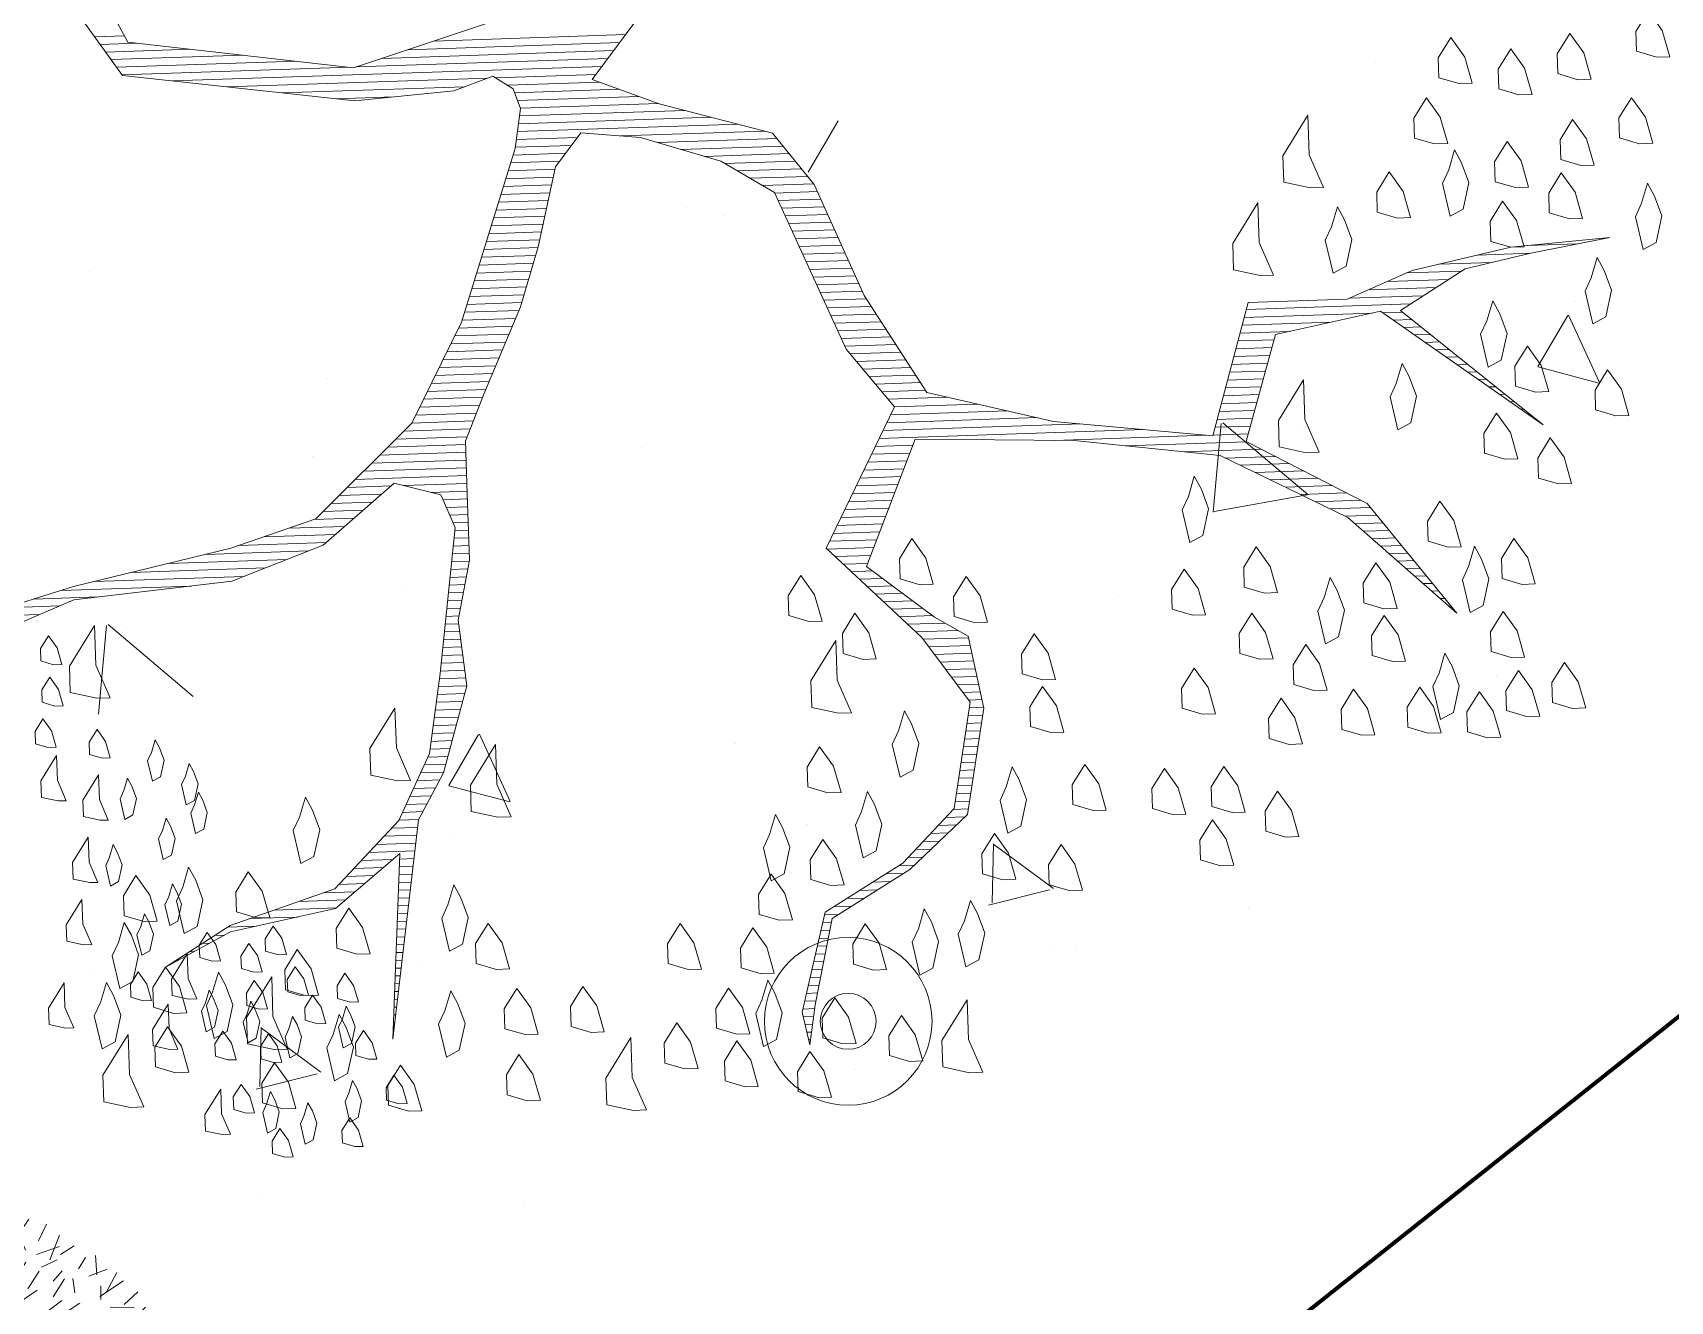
# Model space of a CAD drawing. Header units: millimetres. Extents: x 111 to 1506, y 14 to 566.
# Drawn here: x 222.695 to 224.161, y 182.878 to 184.013 of the extents above; entities that cross this region are included whole.
import ezdxf

# ---------------------------------------------------------------- set-up
doc = ezdxf.new("R2010")
doc.units = ezdxf.units.MM
for name, color, linetype, lineweight in [('ARB-CERCO', 97, 'Continuous', 5), ('ARBOLES', 78, 'Continuous', 5), ('Car', 222, 'Continuous', 13), ('G', 254, 'Continuous', 5)]:
    doc.layers.add(name, color=color, linetype=linetype, lineweight=lineweight)

# ---------------------------------------------------------------- blocks, each defined once
blk = doc.blocks.new('*X16')
at = {"color": 0}
for p, q in [((17.1431, 16.57), (17.1813, 16.57)), ((17.1497, 16.56), (17.1971, 16.56)), ((17.1564, 16.55), (17.2651, 16.55)), ((17.163, 16.54), (17.3331, 16.54)), ((17.5448, 16.54), (17.8178, 16.54)), ((17.5785, 16.55), (17.8258, 16.55)), ((17.1697, 16.53), (17.401, 16.53)), ((17.1764, 16.52), (17.469, 16.52)), ((17.4773, 16.52), (17.8018, 16.52)), ((17.511, 16.53), (17.8098, 16.53)), ((17.2412, 16.51), (17.7938, 16.51)), ((17.3112, 16.5), (17.6466, 16.5)), ((17.6564, 16.5), (17.7858, 16.5)), ((17.3812, 16.49), (17.6166, 16.49)), ((17.4512, 16.48), (17.5245, 16.48)), ((17.6714, 16.49), (17.7899, 16.49)), ((17.6804, 16.48), (17.8149, 16.48)), ((17.6837, 16.47), (17.8399, 16.47)), ((17.6855, 16.45), (17.8986, 16.45)), ((17.687, 16.46), (17.8649, 16.46)), ((17.6822, 16.43), (17.9666, 16.43)), ((17.6839, 16.44), (17.9326, 16.44)), ((17.6789, 16.41), (17.7512, 16.41)), ((17.6805, 16.42), (17.7592, 16.42)), ((17.8145, 16.42), (18.0006, 16.42)), ((17.8617, 16.41), (18.0157, 16.41)), ((17.6722, 16.39), (17.7352, 16.39)), ((17.6757, 16.4), (17.7432, 16.4)), ((17.8916, 16.4), (18.0232, 16.4)), ((17.9216, 16.39), (18.0307, 16.39)), ((17.6653, 16.37), (17.7264, 16.37)), ((17.6687, 16.38), (17.7289, 16.38)), ((17.9473, 16.38), (18.0382, 16.38)), ((17.9633, 16.37), (18.0457, 16.37)), ((17.6584, 16.35), (17.7214, 16.35)), ((17.6618, 16.36), (17.7239, 16.36)), ((17.9793, 16.36), (18.0532, 16.36)), ((17.9953, 16.35), (18.0607, 16.35)), ((17.6514, 16.33), (17.7164, 16.33)), ((17.6549, 16.34), (17.7189, 16.34)), ((18.0106, 16.34), (18.0651, 16.34)), ((18.0147, 16.33), (18.0692, 16.33)), ((17.6445, 16.31), (17.7114, 16.31)), ((17.648, 16.32), (17.7139, 16.32)), ((18.0189, 16.32), (18.0733, 16.32)), ((18.0231, 16.31), (18.0774, 16.31)), ((17.6376, 16.29), (17.7064, 16.29)), ((17.6411, 16.3), (17.7089, 16.3)), ((18.0272, 16.3), (18.0816, 16.3)), ((18.0314, 16.29), (18.0857, 16.29)), ((17.6272, 16.26), (17.6971, 16.26)), ((17.6307, 16.27), (17.7005, 16.27)), ((17.6341, 16.28), (17.7038, 16.28)), ((18.0356, 16.28), (18.0898, 16.28)), ((18.0397, 16.27), (18.0939, 16.27)), ((18.0439, 16.26), (18.098, 16.26)), ((17.6203, 16.24), (17.6905, 16.24)), ((17.6237, 16.25), (17.6938, 16.25)), ((18.0481, 16.25), (18.1021, 16.25)), ((18.0522, 16.24), (18.1063, 16.24)), ((18.9759, 16.24), (19.0395, 16.24)), ((17.6134, 16.22), (17.6838, 16.22)), ((17.6168, 16.23), (17.6871, 16.23)), ((18.0564, 16.23), (18.1104, 16.23)), ((18.0606, 16.22), (18.1145, 16.22)), ((18.8615, 16.22), (18.9295, 16.22)), ((18.9115, 16.23), (18.9795, 16.23)), ((17.6064, 16.2), (17.6766, 16.2)), ((17.6099, 16.21), (17.6805, 16.21)), ((18.0647, 16.21), (18.1186, 16.21)), ((18.0689, 16.2), (18.1236, 16.2)), ((18.7941, 16.2), (18.873, 16.2)), ((18.8191, 16.21), (18.8896, 16.21)), ((17.5981, 16.18), (17.6673, 16.18)), ((17.603, 16.19), (17.6719, 16.19)), ((18.0731, 16.19), (18.1296, 16.19)), ((18.0772, 16.18), (18.1356, 16.18)), ((18.7441, 16.18), (18.8396, 16.18)), ((18.7691, 16.19), (18.8563, 16.19)), ((17.5874, 16.16), (17.6581, 16.16)), ((17.5928, 16.17), (17.6627, 16.17)), ((18.0814, 16.17), (18.1416, 16.17)), ((18.0856, 16.16), (18.1476, 16.16)), ((18.6084, 16.16), (18.7734, 16.16)), ((18.6114, 16.17), (18.823, 16.17)), ((18.7869, 16.16), (18.812, 16.16)), ((17.5768, 16.14), (17.6489, 16.14)), ((17.5821, 16.15), (17.6535, 16.15)), ((18.0897, 16.15), (18.1536, 16.15)), ((18.0939, 16.14), (18.1596, 16.14)), ((18.6024, 16.14), (18.6667, 16.14)), ((18.6054, 16.15), (18.7201, 16.15)), ((18.8002, 16.15), (18.8237, 16.15)), ((18.8135, 16.14), (18.8354, 16.14)), ((17.5661, 16.12), (17.6396, 16.12)), ((17.5714, 16.13), (17.6443, 16.13)), ((18.1004, 16.13), (18.1656, 16.13)), ((18.1082, 16.12), (18.1716, 16.12)), ((18.5964, 16.12), (18.6429, 16.12)), ((18.5994, 16.13), (18.6461, 16.13)), ((18.8269, 16.13), (18.847, 16.13)), ((18.8402, 16.12), (18.8587, 16.12)), ((17.5554, 16.1), (17.6304, 16.1)), ((17.5608, 16.11), (17.635, 16.11)), ((18.116, 16.11), (18.1776, 16.11)), ((18.1237, 16.1), (18.1836, 16.1)), ((18.5904, 16.1), (18.6367, 16.1)), ((18.5934, 16.11), (18.6398, 16.11)), ((18.8535, 16.11), (18.8704, 16.11)), ((18.8669, 16.1), (18.882, 16.1)), ((17.5394, 16.07), (17.6174, 16.07)), ((17.5448, 16.08), (17.6216, 16.08)), ((17.5501, 16.09), (17.6259, 16.09)), ((18.1315, 16.09), (18.1896, 16.09)), ((18.1393, 16.08), (18.1956, 16.08)), ((18.1471, 16.07), (18.2239, 16.07)), ((18.5814, 16.07), (18.6273, 16.07)), ((18.5844, 16.08), (18.6304, 16.08)), ((18.5874, 16.09), (18.6336, 16.09)), ((18.8802, 16.09), (18.8937, 16.09)), ((18.8935, 16.08), (18.9054, 16.08)), ((18.9069, 16.07), (18.917, 16.07)), ((17.5234, 16.05), (17.6088, 16.05)), ((17.5341, 16.06), (17.6131, 16.06)), ((18.1497, 16.05), (18.2999, 16.05)), ((18.1549, 16.06), (18.2619, 16.06)), ((18.5754, 16.05), (18.6211, 16.05)), ((18.5784, 16.06), (18.6242, 16.06)), ((18.9202, 16.06), (18.9287, 16.06)), ((18.9335, 16.05), (18.9404, 16.05)), ((17.502, 16.03), (17.6021, 16.03)), ((17.5127, 16.04), (17.6045, 16.04)), ((18.1392, 16.03), (18.3946, 16.03)), ((18.1444, 16.04), (18.3379, 16.04)), ((18.5694, 16.03), (18.6148, 16.03)), ((18.5724, 16.04), (18.6179, 16.04)), ((18.9469, 16.04), (18.952, 16.04)), ((18.9602, 16.03), (18.9637, 16.03)), ((17.4806, 16.01), (17.6021, 16.01)), ((17.4913, 16.02), (17.6021, 16.02)), ((18.1287, 16.01), (18.1773, 16.01)), ((18.1339, 16.02), (18.4746, 16.02)), ((18.3591, 16.01), (18.5546, 16.01)), ((18.5634, 16.01), (18.6086, 16.01)), ((18.5664, 16.02), (18.6117, 16.02)), ((18.9735, 16.02), (18.9754, 16.02)), ((18.9869, 16.01), (18.987, 16.01)), ((17.4591, 15.99), (17.6021, 15.99)), ((17.4698, 16), (17.6021, 16)), ((18.1182, 15.99), (18.1688, 15.99)), ((18.1235, 16), (18.173, 16)), ((18.4501, 16), (18.6064, 16)), ((18.5234, 15.99), (18.6244, 15.99)), ((17.4377, 15.97), (17.4922, 15.97)), ((17.4484, 15.98), (17.5044, 15.98)), ((17.5206, 15.98), (17.6021, 15.98)), ((17.5556, 15.97), (17.6021, 15.97)), ((18.1077, 15.97), (18.1604, 15.97)), ((18.113, 15.98), (18.1646, 15.98)), ((18.5781, 15.98), (18.6424, 15.98)), ((18.5971, 15.97), (18.6604, 15.97)), ((17.4163, 15.95), (17.4677, 15.95)), ((17.427, 15.96), (17.4799, 15.96)), ((17.5707, 15.96), (17.6021, 15.96)), ((17.5747, 15.95), (17.6021, 15.95)), ((18.0973, 15.95), (18.152, 15.95)), ((18.1025, 15.96), (18.1562, 15.96)), ((18.6161, 15.96), (18.6784, 15.96)), ((18.6351, 15.95), (18.6964, 15.95)), ((17.3711, 15.93), (17.4433, 15.93)), ((17.4036, 15.94), (17.4555, 15.94)), ((17.5787, 15.94), (17.6021, 15.94)), ((17.5827, 15.93), (17.6021, 15.93)), ((18.0868, 15.93), (18.1436, 15.93)), ((18.092, 15.94), (18.1478, 15.94)), ((18.6541, 15.94), (18.7144, 15.94)), ((18.6731, 15.93), (18.7324, 15.93)), ((17.3061, 15.91), (17.4188, 15.91)), ((17.3386, 15.92), (17.431, 15.92)), ((17.5832, 15.91), (17.6021, 15.91)), ((17.5846, 15.92), (17.6021, 15.92)), ((18.0763, 15.91), (18.1351, 15.91)), ((18.0816, 15.92), (18.1394, 15.92)), ((18.6921, 15.92), (18.7504, 15.92)), ((18.7111, 15.91), (18.7628, 15.91)), ((17.2149, 15.89), (17.3677, 15.89)), ((17.2629, 15.9), (17.3957, 15.9)), ((17.5805, 15.89), (17.6021, 15.89)), ((17.5819, 15.9), (17.6021, 15.9)), ((18.0658, 15.89), (18.1267, 15.89)), ((18.0711, 15.9), (18.1309, 15.9)), ((18.7301, 15.9), (18.7704, 15.9)), ((18.7421, 15.89), (18.7781, 15.89)), ((17.0761, 15.86), (17.2435, 15.86)), ((17.1189, 15.87), (17.3117, 15.87)), ((17.1669, 15.88), (17.3397, 15.88)), ((17.5764, 15.86), (17.5974, 15.86)), ((17.5778, 15.87), (17.5996, 15.87)), ((17.5791, 15.88), (17.6018, 15.88)), ((18.0627, 15.88), (18.1225, 15.88)), ((18.0727, 15.87), (18.1183, 15.87)), ((18.0827, 15.86), (18.1141, 15.86)), ((18.7528, 15.88), (18.7857, 15.88)), ((18.7634, 15.87), (18.7934, 15.87)), ((18.7741, 15.86), (18.801, 15.86)), ((17.0041, 15.84), (17.0729, 15.84)), ((17.0401, 15.85), (17.1235, 15.85)), ((17.5737, 15.84), (17.5929, 15.84)), ((17.575, 15.85), (17.5951, 15.85)), ((18.0927, 15.85), (18.1197, 15.85)), ((18.1027, 15.84), (18.1322, 15.84)), ((18.7848, 15.85), (18.8087, 15.85)), ((18.7954, 15.84), (18.8163, 15.84)), ((16.9681, 15.83), (17.0472, 15.83)), ((17.5709, 15.82), (17.5885, 15.82)), ((17.5723, 15.83), (17.5907, 15.83)), ((18.1127, 15.83), (18.1447, 15.83)), ((18.1227, 15.82), (18.1572, 15.82)), ((18.8061, 15.83), (18.824, 15.83)), ((18.8168, 15.82), (18.8316, 15.82)), ((17.5682, 15.8), (17.5856, 15.8)), ((17.5696, 15.81), (17.5863, 15.81)), ((18.1327, 15.81), (18.1697, 15.81)), ((18.1427, 15.8), (18.1822, 15.8)), ((18.8274, 15.81), (18.8393, 15.81)), ((18.8381, 15.8), (18.8469, 15.8)), ((17.5655, 15.78), (17.5876, 15.78)), ((17.5669, 15.79), (17.5866, 15.79)), ((18.1527, 15.79), (18.1947, 15.79)), ((18.1627, 15.78), (18.2105, 15.78)), ((18.8488, 15.79), (18.8545, 15.79)), ((18.8594, 15.78), (18.8622, 15.78)), ((17.5628, 15.76), (17.5896, 15.76)), ((17.5641, 15.77), (17.5886, 15.77)), ((18.1727, 15.77), (18.2271, 15.77)), ((18.182, 15.76), (18.2403, 15.76)), ((17.56, 15.74), (17.5916, 15.74)), ((17.5614, 15.75), (17.5906, 15.75)), ((18.189, 15.75), (18.2422, 15.75)), ((18.196, 15.74), (18.244, 15.74)), ((17.5568, 15.72), (17.5936, 15.72)), ((17.5585, 15.73), (17.5926, 15.73)), ((18.203, 15.73), (18.2458, 15.73)), ((18.21, 15.72), (18.2476, 15.72)), ((17.5535, 15.7), (17.5875, 15.7)), ((17.5551, 15.71), (17.5906, 15.71)), ((18.217, 15.71), (18.2494, 15.71)), ((18.224, 15.7), (18.2512, 15.7)), ((17.5485, 15.67), (17.5783, 15.67)), ((17.5501, 15.68), (17.5814, 15.68)), ((17.5518, 15.69), (17.5844, 15.69)), ((18.231, 15.69), (18.2531, 15.69)), ((18.238, 15.68), (18.2549, 15.68)), ((18.2385, 15.67), (18.2567, 15.67)), ((17.5451, 15.65), (17.5721, 15.65)), ((17.5468, 15.66), (17.5752, 15.66)), ((18.2348, 15.65), (18.2534, 15.65)), ((18.2367, 15.66), (18.2553, 15.66)), ((17.5402, 15.63), (17.566, 15.63)), ((17.5435, 15.64), (17.5691, 15.64)), ((18.231, 15.63), (18.2497, 15.63)), ((18.2329, 15.64), (18.2515, 15.64)), ((17.5302, 15.61), (17.5598, 15.61)), ((17.5352, 15.62), (17.5629, 15.62)), ((18.2273, 15.61), (18.2459, 15.61)), ((18.2292, 15.62), (18.2478, 15.62)), ((17.5202, 15.59), (17.5486, 15.59)), ((17.5252, 15.6), (17.5543, 15.6)), ((18.2235, 15.59), (18.2422, 15.59)), ((18.2254, 15.6), (18.244, 15.6)), ((17.5102, 15.57), (17.5372, 15.57)), ((17.5152, 15.58), (17.5429, 15.58)), ((18.2198, 15.57), (18.2384, 15.57)), ((18.2217, 15.58), (18.2403, 15.58)), ((17.5002, 15.55), (17.5257, 15.55)), ((17.5052, 15.56), (17.5315, 15.56)), ((18.216, 15.55), (18.2347, 15.55)), ((18.2179, 15.56), (18.2365, 15.56)), ((17.4803, 15.53), (17.5226, 15.53)), ((17.4903, 15.54), (17.5241, 15.54)), ((18.2032, 15.53), (18.2284, 15.53)), ((18.2132, 15.54), (18.2328, 15.54)), ((17.4603, 15.51), (17.5196, 15.51)), ((17.4703, 15.52), (17.5211, 15.52)), ((18.1832, 15.51), (18.2059, 15.51)), ((18.1932, 15.52), (18.2171, 15.52)), ((17.4303, 15.48), (17.4661, 15.48)), ((17.4403, 15.49), (17.4786, 15.49)), ((17.4503, 15.5), (17.4911, 15.5)), ((17.4981, 15.48), (17.515, 15.48)), ((17.4988, 15.49), (17.5165, 15.49)), ((17.4996, 15.5), (17.5181, 15.5)), ((18.1532, 15.48), (18.1721, 15.48)), ((18.1632, 15.49), (18.1834, 15.49)), ((18.1732, 15.5), (18.1946, 15.5)), ((17.4, 15.46), (17.4411, 15.46)), ((17.4203, 15.47), (17.4536, 15.47)), ((17.4967, 15.46), (17.512, 15.46)), ((17.4974, 15.47), (17.5135, 15.47)), ((18.1238, 15.46), (18.1468, 15.46)), ((18.1409, 15.47), (18.1609, 15.47)), ((17.336, 15.44), (17.4161, 15.44)), ((17.368, 15.45), (17.4286, 15.45)), ((17.4953, 15.44), (17.509, 15.44)), ((17.496, 15.45), (17.5105, 15.45)), ((18.0895, 15.44), (18.1126, 15.44)), ((18.1066, 15.45), (18.1297, 15.45)), ((17.2754, 15.42), (17.3128, 15.42)), ((17.304, 15.43), (17.3661, 15.43)), ((17.4938, 15.42), (17.5059, 15.42)), ((17.4946, 15.43), (17.5074, 15.43)), ((18.0552, 15.42), (18.0783, 15.42)), ((18.0723, 15.43), (18.0954, 15.43)), ((17.242, 15.4), (17.2517, 15.4)), ((17.2587, 15.41), (17.2717, 15.41)), ((17.4924, 15.4), (17.5029, 15.4)), ((17.4931, 15.41), (17.5044, 15.41)), ((18.0407, 15.4), (18.0516, 15.4)), ((18.0433, 15.41), (18.0611, 15.41)), ((17.2087, 15.38), (17.2117, 15.38)), ((17.2254, 15.39), (17.2317, 15.39)), ((17.491, 15.38), (17.4999, 15.38)), ((17.4917, 15.39), (17.5014, 15.39)), ((18.0353, 15.38), (18.047, 15.38)), ((18.038, 15.39), (18.0493, 15.39)), ((17.4896, 15.36), (17.4968, 15.36)), ((17.4903, 15.37), (17.4984, 15.37)), ((18.03, 15.36), (18.0424, 15.36)), ((18.0327, 15.37), (18.0447, 15.37)), ((17.4881, 15.34), (17.4938, 15.34)), ((17.4888, 15.35), (17.4953, 15.35)), ((18.0247, 15.34), (18.0378, 15.34)), ((18.0273, 15.35), (18.0401, 15.35)), ((17.4867, 15.32), (17.4908, 15.32)), ((17.4874, 15.33), (17.4923, 15.33)), ((18.0193, 15.32), (18.0332, 15.32)), ((18.022, 15.33), (18.0355, 15.33)), ((17.4853, 15.3), (17.4877, 15.3)), ((17.486, 15.31), (17.4893, 15.31)), ((18.014, 15.3), (18.0286, 15.3)), ((18.0167, 15.31), (18.0309, 15.31)), ((17.4831, 15.27), (17.4832, 15.27)), ((17.4838, 15.28), (17.4847, 15.28)), ((17.4846, 15.29), (17.4862, 15.29)), ((18.0113, 15.29), (18.0265, 15.29)), ((18.0115, 15.28), (18.0249, 15.28)), ((18.0135, 15.27), (18.0232, 15.27)), ((18.0155, 15.26), (18.0215, 15.26)), ((18.0175, 15.25), (18.0199, 15.25))]:
    blk.add_line(p, q, dxfattribs=at)
blk = doc.blocks.new('E1E')
at = {"layer": 'ARBOLES', "ltscale": 0.2}
for p, q in [((95.5359, 59.5519), (95.5359, 59.5519)), ((95.6009, 59.4784), (95.6009, 59.4784)), ((95.2708, 59.4541), (95.2708, 59.4541)), ((95.5845, 59.4467), (95.5298, 59.4067)), ((95.6045, 59.3832), (95.5819, 59.4428)), ((95.6038, 59.3838), (95.5266, 59.4035)), ((95.7975, 59.3971), (95.7975, 59.3971)), ((95.7699, 59.3841), (95.7699, 59.3841)), ((95.473, 59.2552), (95.473, 59.2552)), ((95.4361, 59.2211), (95.4361, 59.2211)), ((95.857, 59.2206), (95.857, 59.2206)), ((94.9941, 59.1844), (94.9941, 59.1844)), ((95.9214, 59.0448), (95.8936, 59.1364)), ((95.1485, 59.1133), (95.1485, 59.1133)), ((95.4933, 59.1143), (95.4933, 59.1143)), ((95.92, 59.0432), (95.8063, 59.0804)), ((95.5054, 59.0022), (95.4473, 59.0568)), ((95.5148, 59.066), (95.4476, 59.0575)), ((95.506, 59.0027), (95.5152, 59.0658)), ((95.9008, 59.0394), (95.9008, 59.0394)), ((95.9924, 59.0443), (95.9924, 59.0443)), ((94.8455, 58.9854), (94.8455, 58.9854)), ((94.8241, 58.9714), (94.8241, 58.9714)), ((94.928, 58.9668), (94.8733, 58.9268)), ((94.948, 58.9033), (94.9254, 58.9629)), ((95.1411, 58.9598), (95.1411, 58.9598)), ((95.8256, 58.9566), (95.8256, 58.9566)), ((94.9473, 58.9039), (94.8701, 58.9236)), ((95.2463, 58.9074), (95.2463, 58.9074)), ((95.6403, 58.8897), (95.6403, 58.8897)), ((94.6676, 58.8635), (94.6676, 58.8635)), ((95.7844, 58.7923), (95.7844, 58.7923)), ((95.801, 58.7086), (95.801, 58.7086)), ((96.0816, 58.6988), (96.0816, 58.6988)), ((95.4599, 58.6504), (95.4599, 58.6504)), ((94.9236, 58.6057), (94.9236, 58.6057)), ((94.5138, 58.5333), (94.5138, 58.5333)), ((95.1355, 58.5085), (95.1355, 58.5085)), ((94.8624, 58.4826), (94.7765, 58.4282)), ((94.8909, 58.3921), (94.8631, 58.4837)), ((95.2104, 58.4729), (95.2104, 58.4729)), ((94.6865, 58.4581), (94.6865, 58.4581)), ((95.013, 58.4632), (95.013, 58.4632)), ((96.0502, 58.4349), (96.0502, 58.4349)), ((94.8895, 58.3905), (94.7758, 58.4277)), ((95.4709, 58.3857), (95.4709, 58.3857)), ((95.5121, 58.3932), (95.5121, 58.3932)), ((94.811, 58.3666), (94.811, 58.3666)), ((94.8922, 58.3418), (94.8922, 58.3418)), ((95.3957, 58.2452), (95.4049, 58.3083)), ((94.4865, 58.2246), (94.4865, 58.2246)), ((94.5977, 58.207), (94.5304, 58.1986)), ((94.5888, 58.1437), (94.598, 58.2068)), ((94.5882, 58.1432), (94.5302, 58.1979)), ((94.7363, 58.1935), (94.7363, 58.1935)), ((94.5867, 58.1273), (94.5867, 58.1273)), ((94.8833, 57.9689), (94.8833, 57.9689))]:
    blk.add_line(p, q, dxfattribs=at)
for points in [[(95.7024, 59.5158), (95.7313, 59.5209), (95.7429, 59.4949), (95.7343, 59.4442), (95.7169, 59.4833), (95.6894, 59.51)], [(95.5281, 59.503), (95.5421, 59.5044), (95.5475, 59.4922), (95.5448, 59.4764), (95.5313, 59.485), (95.52, 59.4994)], [(95.5999, 59.5058), (95.618, 59.509), (95.6252, 59.4927), (95.6198, 59.4611), (95.609, 59.4855), (95.5918, 59.5022)], [(95.5259, 59.4533), (95.5263, 59.4633), (95.5132, 59.4818), (95.5069, 59.4741), (95.51, 59.456), (95.5195, 59.4456), (95.5272, 59.4393)], [(95.5679, 59.4574), (95.5683, 59.4674), (95.5552, 59.4859), (95.5489, 59.4782), (95.5521, 59.4601), (95.5615, 59.4497), (95.5692, 59.4434)], [(95.5846, 59.4746), (95.5986, 59.476), (95.604, 59.4638), (95.6013, 59.448), (95.5877, 59.4565), (95.5764, 59.471)], [(95.4626, 59.4641), (95.4766, 59.4655), (95.482, 59.4533), (95.4793, 59.4375), (95.4658, 59.4461), (95.4545, 59.4605)], [(95.5499, 59.4557), (95.5723, 59.4579), (95.581, 59.4384), (95.5767, 59.413), (95.555, 59.4268), (95.5369, 59.4499)], [(95.6714, 59.463), (95.6938, 59.4652), (95.7025, 59.4457), (95.6981, 59.4204), (95.6764, 59.4341), (95.6584, 59.4572)], [(95.7748, 59.4233), (95.7755, 59.4392), (95.7545, 59.4688), (95.7444, 59.4565), (95.7495, 59.4276), (95.7647, 59.411), (95.7769, 59.4009)], [(95.7992, 59.463), (95.8172, 59.4662), (95.8245, 59.4499), (95.8191, 59.4183), (95.8082, 59.4427), (95.791, 59.4594)], [(95.4902, 59.4131), (95.4906, 59.423), (95.4775, 59.4416), (95.4712, 59.4339), (95.4744, 59.4158), (95.4839, 59.4054), (95.4916, 59.3991)], [(95.6867, 59.4421), (95.7048, 59.4453), (95.712, 59.4291), (95.7066, 59.3974), (95.6957, 59.4218), (95.6786, 59.4385)], [(95.6244, 59.429), (95.6384, 59.4304), (95.6438, 59.4182), (95.6411, 59.4024), (95.6275, 59.4109), (95.6162, 59.4254)], [(95.4235, 59.4072), (95.4459, 59.4093), (95.4545, 59.3898), (95.4502, 59.3645), (95.4285, 59.3782), (95.4104, 59.4014)], [(95.436, 59.4036), (95.45, 59.4049), (95.4554, 59.3927), (95.4527, 59.3769), (95.4392, 59.3855), (95.4279, 59.4)], [(95.5297, 59.361), (95.5305, 59.3769), (95.5095, 59.4065), (95.4994, 59.3942), (95.5044, 59.3653), (95.5196, 59.3487), (95.5319, 59.3386)], [(95.5825, 59.4), (95.6114, 59.4051), (95.623, 59.3791), (95.6143, 59.3285), (95.597, 59.3675), (95.5695, 59.3942)], [(95.5778, 59.4132), (95.5918, 59.4145), (95.5973, 59.4023), (95.5946, 59.3865), (95.581, 59.3951), (95.5697, 59.4095)], [(95.6671, 59.3676), (95.6678, 59.3835), (95.6468, 59.4131), (95.6367, 59.4008), (95.6418, 59.3719), (95.657, 59.3553), (95.6693, 59.3452)], [(95.67, 59.3811), (95.6705, 59.3911), (95.6574, 59.4096), (95.651, 59.4019), (95.6542, 59.3838), (95.6637, 59.3735), (95.6714, 59.3671)], [(95.6974, 59.4045), (95.7198, 59.4066), (95.7285, 59.3871), (95.7242, 59.3618), (95.7025, 59.3755), (95.6844, 59.3987)], [(95.7328, 59.4042), (95.7468, 59.4056), (95.7522, 59.3934), (95.7495, 59.3776), (95.736, 59.3862), (95.7247, 59.4006)], [(95.5761, 59.3734), (95.5765, 59.3833), (95.5634, 59.4019), (95.5571, 59.3942), (95.5602, 59.3761), (95.5697, 59.3657), (95.5774, 59.3594)], [(95.6239, 59.3752), (95.6244, 59.3852), (95.6113, 59.4037), (95.605, 59.396), (95.6081, 59.3779), (95.6176, 59.3676), (95.6253, 59.3612)], [(95.6881, 59.3843), (95.7062, 59.3875), (95.7134, 59.3712), (95.708, 59.3396), (95.6971, 59.364), (95.68, 59.3807)], [(95.7813, 59.3561), (95.782, 59.372), (95.761, 59.4016), (95.7509, 59.3893), (95.756, 59.3604), (95.7712, 59.3438), (95.7835, 59.3337)], [(95.4844, 59.3715), (95.4984, 59.3729), (95.5038, 59.3607), (95.5011, 59.3449), (95.4875, 59.3535), (95.4762, 59.3679)], [(95.5268, 59.3417), (95.5273, 59.3517), (95.5142, 59.3702), (95.5079, 59.3625), (95.511, 59.3444), (95.5205, 59.3341), (95.5282, 59.3277)], [(95.815, 59.3727), (95.8331, 59.3758), (95.8404, 59.3596), (95.835, 59.328), (95.8241, 59.3523), (95.8069, 59.369)], [(95.5494, 59.3567), (95.5634, 59.358), (95.5689, 59.3458), (95.5662, 59.33), (95.5526, 59.3386), (95.5413, 59.353)], [(95.6136, 59.3657), (95.6276, 59.3671), (95.633, 59.3549), (95.6303, 59.3391), (95.6167, 59.3477), (95.6054, 59.3621)], [(95.7654, 59.3311), (95.7658, 59.341), (95.7527, 59.3595), (95.7464, 59.3518), (95.7496, 59.3338), (95.7591, 59.3234), (95.7667, 59.3171)], [(95.3093, 59.3485), (95.3317, 59.3507), (95.3404, 59.3312), (95.3361, 59.3059), (95.3144, 59.3196), (95.2963, 59.3427)], [(95.4279, 59.2922), (95.4286, 59.3081), (95.4076, 59.3377), (95.3975, 59.3255), (95.4026, 59.2965), (95.4178, 59.2799), (95.4301, 59.2698)], [(95.5731, 59.3335), (95.5955, 59.3357), (95.6042, 59.3162), (95.5999, 59.2909), (95.5782, 59.3046), (95.5601, 59.3277)], [(95.5783, 59.3355), (95.5923, 59.3368), (95.5978, 59.3246), (95.5951, 59.3088), (95.5815, 59.3174), (95.5702, 59.3318)], [(95.68, 59.3369), (95.694, 59.3382), (95.6994, 59.3261), (95.6967, 59.3102), (95.6832, 59.3188), (95.6719, 59.3333)], [(95.1994, 59.3152), (95.2283, 59.3203), (95.2399, 59.2943), (95.2313, 59.2436), (95.2139, 59.2827), (95.1864, 59.3094)], [(95.5259, 59.3219), (95.54, 59.3232), (95.5454, 59.311), (95.5427, 59.2952), (95.5291, 59.3038), (95.5178, 59.3182)], [(95.6339, 59.331), (95.6479, 59.3323), (95.6534, 59.3201), (95.6507, 59.3043), (95.6371, 59.3129), (95.6258, 59.3274)], [(95.7394, 59.2751), (95.7402, 59.291), (95.7192, 59.3206), (95.7091, 59.3083), (95.7141, 59.2794), (95.7293, 59.2628), (95.7416, 59.2527)], [(95.7496, 59.2899), (95.75, 59.2999), (95.7369, 59.3184), (95.7306, 59.3107), (95.7338, 59.2926), (95.7433, 59.2823), (95.751, 59.2759)], [(95.764, 59.325), (95.7864, 59.3272), (95.7951, 59.3077), (95.7908, 59.2824), (95.7691, 59.2961), (95.751, 59.3192)], [(95.6168, 59.3039), (95.6308, 59.3052), (95.6362, 59.293), (95.6335, 59.2772), (95.6199, 59.2858), (95.6086, 59.3002)], [(95.8246, 59.2746), (95.825, 59.2846), (95.8119, 59.3031), (95.8056, 59.2954), (95.8088, 59.2773), (95.8183, 59.267), (95.826, 59.2606)], [(95.8341, 59.3081), (95.8521, 59.3112), (95.8594, 59.295), (95.854, 59.2634), (95.8431, 59.2878), (95.8259, 59.3045)], [(95.3382, 59.2835), (95.3606, 59.2857), (95.3693, 59.2662), (95.365, 59.2409), (95.3433, 59.2546), (95.3252, 59.2777)], [(95.5385, 59.2713), (95.5609, 59.2735), (95.5696, 59.254), (95.5653, 59.2287), (95.5436, 59.2424), (95.5255, 59.2655)], [(95.6534, 59.2758), (95.6758, 59.2779), (95.6845, 59.2584), (95.6802, 59.2331), (95.6585, 59.2468), (95.6404, 59.27)], [(95.0975, 59.2464), (95.1199, 59.2486), (95.1286, 59.2291), (95.1243, 59.2038), (95.1026, 59.2175), (95.0845, 59.2407)], [(95.1648, 59.253), (95.1872, 59.2552), (95.1959, 59.2357), (95.1915, 59.2104), (95.1698, 59.2241), (95.1518, 59.2472)], [(95.2732, 59.2545), (95.2956, 59.2567), (95.3043, 59.2372), (95.3, 59.2119), (95.2783, 59.2256), (95.2602, 59.2487)], [(95.7826, 59.2267), (95.7831, 59.2367), (95.77, 59.2552), (95.7636, 59.2475), (95.7668, 59.2294), (95.7763, 59.219), (95.784, 59.2127)], [(95.0202, 59.2276), (95.0426, 59.2298), (95.0513, 59.2103), (95.047, 59.185), (95.0253, 59.1987), (95.0072, 59.2218)], [(95.3932, 59.23), (95.4156, 59.2322), (95.4243, 59.2127), (95.42, 59.1874), (95.3983, 59.2011), (95.3802, 59.2242)], [(95.4677, 59.1853), (95.4684, 59.2012), (95.4474, 59.2308), (95.4373, 59.2185), (95.4424, 59.1896), (95.4576, 59.173), (95.4699, 59.1629)], [(95.8373, 59.2024), (95.8377, 59.2123), (95.8246, 59.2308), (95.8183, 59.2231), (95.8215, 59.2051), (95.831, 59.1947), (95.8387, 59.1884)], [(95.849, 59.2417), (95.8671, 59.2448), (95.8743, 59.2286), (95.8689, 59.197), (95.8581, 59.2213), (95.8409, 59.2381)], [(95.8987, 59.2394), (95.9168, 59.2426), (95.924, 59.2264), (95.9186, 59.1947), (95.9078, 59.2191), (95.8906, 59.2358)], [(95.761, 59.1879), (95.7614, 59.1978), (95.7483, 59.2163), (95.742, 59.2086), (95.7452, 59.1906), (95.7546, 59.1802), (95.7623, 59.1738)], [(95.1157, 59.1532), (95.1164, 59.1691), (95.0954, 59.1987), (95.0853, 59.1864), (95.0904, 59.1575), (95.1056, 59.1409), (95.1179, 59.1308)], [(95.1272, 59.1973), (95.1496, 59.1995), (95.1583, 59.18), (95.154, 59.1547), (95.1323, 59.1684), (95.1142, 59.1915)], [(95.6513, 59.1579), (95.652, 59.1738), (95.6311, 59.2034), (95.621, 59.1911), (95.626, 59.1622), (95.6412, 59.1456), (95.6535, 59.1355)], [(95.7818, 59.163), (95.7822, 59.173), (95.7691, 59.1915), (95.7628, 59.1838), (95.766, 59.1657), (95.7754, 59.1553), (95.7831, 59.149)], [(95.8251, 59.1531), (95.8256, 59.163), (95.8125, 59.1816), (95.8062, 59.1739), (95.8093, 59.1558), (95.8188, 59.1454), (95.8265, 59.1391)], [(95.8721, 59.1789), (95.8861, 59.1803), (95.8915, 59.1681), (95.8888, 59.1522), (95.8753, 59.1608), (95.864, 59.1753)], [(95.9304, 59.1902), (95.9444, 59.1916), (95.9498, 59.1794), (95.9471, 59.1636), (95.9336, 59.1722), (95.9222, 59.1866)], [(95.0174, 59.164), (95.0398, 59.1662), (95.0485, 59.1467), (95.0441, 59.1213), (95.0224, 59.1351), (95.0044, 59.1582)], [(94.8793, 59.1415), (94.9082, 59.1466), (94.9198, 59.1205), (94.9112, 59.0699), (94.8938, 59.109), (94.8663, 59.1357)], [(94.9436, 59.1545), (94.966, 59.1567), (94.9747, 59.1372), (94.9704, 59.1119), (94.9487, 59.1256), (94.9306, 59.1487)], [(95.2017, 59.1525), (95.2241, 59.1547), (95.2328, 59.1352), (95.2285, 59.1099), (95.2068, 59.1236), (95.1887, 59.1468)], [(95.9403, 59.146), (95.9544, 59.1473), (95.9598, 59.1351), (95.9571, 59.1193), (95.9435, 59.1279), (95.9322, 59.1423)], [(95.1273, 59.1272), (95.1497, 59.1294), (95.1584, 59.1099), (95.154, 59.0846), (95.1323, 59.0983), (95.1143, 59.1214)], [(95.9015, 59.1212), (95.9304, 59.1263), (95.942, 59.1003), (95.9333, 59.0497), (95.916, 59.0887), (95.8885, 59.1154)], [(95.9584, 59.1053), (95.9725, 59.1067), (95.9779, 59.0945), (95.9752, 59.0787), (95.9616, 59.0872), (95.9503, 59.1017)], [(95.0167, 59.078), (95.0391, 59.0801), (95.0478, 59.0606), (95.0435, 59.0353), (95.0218, 59.049), (95.0037, 59.0722)], [(95.4533, 59.0775), (95.4822, 59.0826), (95.4938, 59.0566), (95.4852, 59.006), (95.4678, 59.045), (95.4403, 59.0717)], [(95.5683, 59.082), (95.5972, 59.087), (95.6088, 59.061), (95.6001, 59.0104), (95.5827, 59.0494), (95.5553, 59.0762)], [(94.9885, 59.0187), (94.9893, 59.0346), (94.9683, 59.0642), (94.9582, 59.0519), (94.9632, 59.023), (94.9784, 59.0064), (94.9907, 58.9963)], [(95.1309, 59.0665), (95.1533, 59.0687), (95.162, 59.0491), (95.1577, 59.0238), (95.136, 59.0376), (95.1179, 59.0607)], [(94.9459, 58.9919), (94.9466, 59.0078), (94.9256, 59.0374), (94.9155, 59.0251), (94.9206, 58.9962), (94.9358, 58.9796), (94.9481, 58.9695)], [(95.1751, 58.9848), (95.1758, 59.0007), (95.1548, 59.0303), (95.1447, 59.018), (95.1498, 58.9891), (95.165, 58.9725), (95.1773, 58.9624)], [(95.0934, 59.0108), (95.1158, 59.013), (95.1245, 58.9935), (95.1201, 58.9681), (95.0985, 58.9819), (95.0804, 59.005)], [(95.0927, 58.9248), (95.0934, 58.9407), (95.0724, 58.9703), (95.0623, 58.958), (95.0674, 58.9291), (95.0826, 58.9125), (95.0949, 58.9023)], [(94.9243, 58.9355), (94.9467, 58.9377), (94.9554, 58.9182), (94.951, 58.8928), (94.9294, 58.9066), (94.9113, 58.9297)], [(94.8534, 58.9195), (94.8758, 58.9217), (94.8845, 58.9022), (94.8802, 58.8769), (94.8585, 58.8906), (94.8404, 58.9137)], [(95.1339, 58.9197), (95.1563, 58.9219), (95.165, 58.9024), (95.1607, 58.8771), (95.139, 58.8908), (95.1209, 58.9139)], [(94.9583, 58.8415), (94.959, 58.8574), (94.938, 58.8871), (94.9279, 58.8748), (94.933, 58.8458), (94.9482, 58.8292), (94.9605, 58.8191)], [(95.0884, 58.8293), (95.0892, 58.8452), (95.0682, 58.8749), (95.0581, 58.8626), (95.0631, 58.8336), (95.0783, 58.817), (95.0906, 58.8069)], [(95.1557, 58.8359), (95.1846, 58.841), (95.1962, 58.8149), (95.1875, 58.7643), (95.1701, 58.8034), (95.1427, 58.8301)], [(94.7125, 58.8334), (94.7349, 58.8356), (94.7436, 58.8161), (94.7393, 58.7908), (94.7176, 58.8045), (94.6995, 58.8276)], [(94.8622, 58.8299), (94.8846, 58.8321), (94.8933, 58.8126), (94.889, 58.7873), (94.8673, 58.801), (94.8492, 58.8241)], [(94.7812, 58.8016), (94.8036, 58.8038), (94.8123, 58.7843), (94.808, 58.759), (94.7863, 58.7727), (94.7682, 58.7959)], [(94.6591, 58.7784), (94.6815, 58.7806), (94.6902, 58.7611), (94.6859, 58.7358), (94.6642, 58.7495), (94.6461, 58.7726)], [(94.7227, 58.7756), (94.7451, 58.7778), (94.7538, 58.7583), (94.7495, 58.7329), (94.7278, 58.7467), (94.7097, 58.7698)], [(94.936, 58.7692), (94.9584, 58.7714), (94.9671, 58.7519), (94.9627, 58.7266), (94.941, 58.7403), (94.9229, 58.7634)], [(95.1528, 58.7723), (95.1752, 58.7744), (95.1839, 58.7549), (95.1796, 58.7296), (95.1579, 58.7434), (95.1398, 58.7665)], [(95.2222, 58.7564), (95.2446, 58.7586), (95.2533, 58.7391), (95.249, 58.7138), (95.2273, 58.7275), (95.2092, 58.7506)], [(94.9656, 58.7201), (94.988, 58.7223), (94.9967, 58.7028), (94.9924, 58.6775), (94.9707, 58.6912), (94.9526, 58.7143)], [(94.6931, 58.6845), (94.7155, 58.6867), (94.7242, 58.6671), (94.7199, 58.6418), (94.6982, 58.6556), (94.6801, 58.6787)], [(94.7922, 58.6896), (94.8146, 58.6918), (94.8233, 58.6723), (94.8189, 58.647), (94.7972, 58.6607), (94.7791, 58.6838)], [(95.0567, 58.6905), (95.0791, 58.6927), (95.0878, 58.6732), (95.0835, 58.6479), (95.0618, 58.6616), (95.0437, 58.6847)], [(95.1261, 58.6747), (95.1485, 58.6768), (95.1572, 58.6573), (95.1529, 58.632), (95.1312, 58.6457), (95.1131, 58.6689)], [(94.6245, 58.6461), (94.6469, 58.6483), (94.6556, 58.6288), (94.6513, 58.6035), (94.6296, 58.6172), (94.6115, 58.6403)], [(94.5594, 58.6172), (94.5818, 58.6193), (94.5905, 58.5998), (94.5862, 58.5745), (94.5645, 58.5882), (94.5464, 58.6114)], [(94.6903, 58.6209), (94.7127, 58.623), (94.7214, 58.6035), (94.7171, 58.5782), (94.6954, 58.5919), (94.6773, 58.6151)], [(94.7568, 58.6115), (94.7792, 58.6137), (94.7879, 58.5942), (94.7836, 58.5689), (94.7619, 58.5826), (94.7438, 58.6057)], [(94.498, 58.5976), (94.5204, 58.5998), (94.5291, 58.5803), (94.5248, 58.555), (94.5031, 58.5687), (94.485, 58.5918)], [(94.5725, 58.5528), (94.5732, 58.5687), (94.5522, 58.5984), (94.5421, 58.5861), (94.5472, 58.5571), (94.5624, 58.5405), (94.5747, 58.5304)], [(94.8421, 58.5949), (94.8645, 58.5971), (94.8732, 58.5776), (94.8689, 58.5523), (94.8472, 58.566), (94.8291, 58.5891)], [(94.4677, 58.5607), (94.4901, 58.5629), (94.4988, 58.5434), (94.4944, 58.5181), (94.4728, 58.5318), (94.4547, 58.5549)], [(94.6238, 58.5601), (94.6462, 58.5623), (94.6549, 58.5428), (94.6506, 58.5175), (94.6289, 58.5312), (94.6108, 58.5543)], [(94.7178, 58.524), (94.7185, 58.5399), (94.6975, 58.5695), (94.6874, 58.5572), (94.6925, 58.5283), (94.7077, 58.5117), (94.72, 58.5016)], [(94.7792, 58.5436), (94.8017, 58.5458), (94.8103, 58.5262), (94.806, 58.5009), (94.7843, 58.5147), (94.7662, 58.5378)], [(94.425, 58.5339), (94.4474, 58.5361), (94.4561, 58.5166), (94.4518, 58.4913), (94.4301, 58.505), (94.412, 58.5281)], [(94.8942, 58.4779), (94.8949, 58.4938), (94.874, 58.5234), (94.8638, 58.5111), (94.8689, 58.4822), (94.8841, 58.4656), (94.8964, 58.4555)], [(94.5067, 58.508), (94.5292, 58.5101), (94.5378, 58.4906), (94.5335, 58.4653), (94.5118, 58.479), (94.4937, 58.5022)], [(94.6535, 58.511), (94.6759, 58.5131), (94.6846, 58.4936), (94.6803, 58.4683), (94.6586, 58.482), (94.6405, 58.5052)], [(94.5863, 58.4343), (94.587, 58.4502), (94.566, 58.4798), (94.5559, 58.4675), (94.561, 58.4386), (94.5762, 58.422), (94.5885, 58.4119)], [(94.5256, 58.4306), (94.548, 58.4328), (94.5567, 58.4133), (94.5524, 58.388), (94.5307, 58.4017), (94.5126, 58.4248)], [(94.6145, 58.4235), (94.6369, 58.4256), (94.6456, 58.4061), (94.6413, 58.3808), (94.6196, 58.3945), (94.6015, 58.4177)], [(94.7945, 58.3867), (94.8235, 58.3918), (94.835, 58.3658), (94.8264, 58.3152), (94.809, 58.3542), (94.7815, 58.3809)], [(94.53, 58.3157), (94.5524, 58.3179), (94.5611, 58.2984), (94.5568, 58.2731), (94.5351, 58.2868), (94.517, 58.3099)], [(94.5936, 58.3128), (94.616, 58.315), (94.6247, 58.2955), (94.6204, 58.2702), (94.5987, 58.2839), (94.5806, 58.307)], [(94.7324, 58.2811), (94.7332, 58.297), (94.7122, 58.3267), (94.7021, 58.3144), (94.7071, 58.2854), (94.7223, 58.2688), (94.7346, 58.2587)], [(94.5004, 58.2246), (94.5228, 58.2268), (94.5315, 58.2072), (94.5272, 58.1819), (94.5055, 58.1957), (94.4874, 58.2188)], [(94.5901, 58.2333), (94.6125, 58.2355), (94.6212, 58.216), (94.6168, 58.1907), (94.5952, 58.2044), (94.5771, 58.2275)], [(94.6675, 58.182), (94.6682, 58.1979), (94.6472, 58.2276), (94.6371, 58.2153), (94.6422, 58.1864), (94.6573, 58.1697), (94.6696, 58.1596)], [(94.9118, 58.2285), (94.9407, 58.2336), (94.9523, 58.2075), (94.9436, 58.1569), (94.9262, 58.196), (94.8988, 58.2227)], [(94.8605, 58.1511), (94.8612, 58.167), (94.8402, 58.1966), (94.8301, 58.1843), (94.8352, 58.1554), (94.8504, 58.1388), (94.8627, 58.1287)], [(94.5808, 58.0967), (94.5815, 58.1126), (94.5605, 58.1422), (94.5504, 58.1299), (94.5555, 58.101), (94.5707, 58.0844), (94.583, 58.0743)], [(94.7983, 58.1156), (94.8208, 58.1178), (94.8294, 58.0983), (94.8251, 58.073), (94.8034, 58.0867), (94.7853, 58.1098)], [(94.8974, 58.1208), (94.9263, 58.1258), (94.9379, 58.0998), (94.9292, 58.0492), (94.9119, 58.0882), (94.8844, 58.115)], [(94.6733, 58.0989), (94.6957, 58.1011), (94.7044, 58.0816), (94.7001, 58.0563), (94.6784, 58.07), (94.6603, 58.0931)], [(94.7666, 58.0469), (94.7673, 58.0628), (94.7463, 58.0925), (94.7362, 58.0802), (94.7413, 58.0512), (94.7565, 58.0346), (94.7688, 58.0245)], [(94.5606, 58.002), (94.5613, 58.0179), (94.5403, 58.0475), (94.5302, 58.0352), (94.5353, 58.0063), (94.5505, 57.9897), (94.5628, 57.9796)], [(94.6263, 58.0468), (94.6488, 58.049), (94.6574, 58.0295), (94.6531, 58.0042), (94.6314, 58.0179), (94.6133, 58.041)], [(94.6929, 58.0375), (94.7153, 58.0397), (94.724, 58.0202), (94.7196, 57.9948), (94.6979, 58.0086), (94.6799, 58.0317)], [(94.7912, 58.0267), (94.8136, 58.0289), (94.8223, 58.0094), (94.818, 57.9841), (94.7963, 57.9978), (94.7782, 58.0209)], [(94.6365, 57.989), (94.6589, 57.9912), (94.6676, 57.9717), (94.6633, 57.9464), (94.6416, 57.9601), (94.6235, 57.9832)], [(94.7912, 57.9566), (94.8136, 57.9588), (94.8223, 57.9393), (94.818, 57.914), (94.7963, 57.9277), (94.7782, 57.9508)], [(94.5867, 57.9434), (94.6091, 57.9456), (94.6178, 57.9261), (94.6134, 57.9008), (94.5917, 57.9145), (94.5737, 57.9376)], [(94.7269, 57.9435), (94.7493, 57.9457), (94.758, 57.9262), (94.7537, 57.9009), (94.732, 57.9146), (94.7139, 57.9377)], [(94.6742, 57.9045), (94.6966, 57.9066), (94.7053, 57.8871), (94.7009, 57.8618), (94.6792, 57.8755), (94.6612, 57.8987)], [(94.6048, 57.8502), (94.6272, 57.8524), (94.6359, 57.8329), (94.6316, 57.8076), (94.6099, 57.8213), (94.5918, 57.8444)]]:
    blk.add_lwpolyline(points, close=True, dxfattribs=at)
for points in [[(95.7481, 58.258), (95.9006, 58.3882), (96.1362, 58.4542), (96.2345, 58.3733)], [(96.2367, 58.421), (96.1282, 58.4896), (95.8861, 58.4207), (95.7914, 58.3708), (95.7582, 58.3404), (95.7329, 58.3447), (95.7177, 58.3613), (95.7068, 58.4033), (95.69, 58.5984), (95.6986, 58.7192), (95.7556, 58.8537), (95.8286, 58.9173), (95.9702, 59.0193), (96.0728, 59.104)], [(96.0612, 59.13), (95.9644, 59.0324), (95.8141, 58.9498), (95.7376, 58.8768), (95.6921, 58.7864), (95.6408, 58.7791), (95.6133, 58.8058), (95.5691, 58.9576), (95.5473, 59.0415), (95.5509, 59.121), (95.587, 59.215), (95.6765, 59.2938), (95.7242, 59.3618), (95.6736, 59.3003), (95.5783, 59.2345), (95.5364, 59.1535), (95.4683, 59.3414), (95.5314, 59.1123), (95.5256, 59.0552), (95.5373, 58.959), (95.5727, 58.8969), (95.5858, 58.8326), (95.6147, 58.7675), (95.6379, 58.7155), (95.6387, 58.6613), (95.6373, 58.5593), (95.6439, 58.4921), (95.6591, 58.4054), (95.6476, 58.3613), (95.5861, 58.3417), (95.4965, 58.333), (95.43, 58.3423), (95.2954, 58.4695), (95.2238, 58.5077), (95.2346, 58.6762), (95.103, 58.7267), (95.0285, 58.7715), (95.0017, 58.8842), (95.0305, 58.9594), (95.0883, 59.0397), (95.0709, 59.1488), (95.0499, 59.1785), (95.0608, 59.1365), (95.0789, 59.0433), (95.0211, 58.963), (94.9858, 58.8849), (95.0126, 58.7722), (95.0574, 58.7064), (95.0987, 58.7014), (95.1869, 58.6783), (95.1899, 58.5316), (95.0309, 58.4686), (94.8791, 58.4244), (94.7266, 58.4344), (94.579, 58.4856), (94.7128, 58.4127), (94.8589, 58.3998), (94.8727, 58.2812), (94.7773, 58.2154), (94.5691, 58.2629), (94.7578, 58.2067), (94.7101, 58.1387), (94.6509, 58.0967), (94.5786, 58.049), (94.6733, 58.0989), (94.7622, 58.1619), (94.8156, 58.2168), (94.9132, 58.2603), (94.8943, 58.4077), (95.0591, 58.4577), (95.1971, 58.4802), (95.2991, 58.4087), (95.3939, 58.3185), (95.4561, 58.2838), (95.5811, 58.3005), (95.6577, 58.3035), (95.6347, 58.2152)]]:
    blk.add_lwpolyline(points, dxfattribs=at)
at = {"layer": 'ARBOLES', "ltscale": 0.2, "xscale": 0.8372139817761642, "yscale": 0.8372139817761642, "zscale": 0.8372139817761642, "rotation": 204.0028523145856}
blk.add_blockref('*X16', (103.6395, 76.9735), dxfattribs=at)
blk = doc.blocks.new('A$C05551F4C')
at = {"color": 0, "linetype": 'ByBlock'}
for p, q in [((-0.0896, 0.3199), (-0.0714, 0.308)), ((-0.0692, 0.3215), (-0.0758, 0.2998)), ((-0.0594, 0.3274), (-0.0488, 0.3042)), ((-0.0497, 0.2957), (-0.0475, 0.328)), ((-0.0255, 0.3123), (-0.0274, 0.3331)), ((-0.0039, 0.3001), (-0.0083, 0.3296)), ((0.0037, 0.3114), (0.0124, 0.3277)), ((0.0297, 0.3073), (0.03, 0.3227)), ((0.0387, 0.3301), (0.051, 0.3121)), ((0.0582, 0.3237), (0.0438, 0.3062)), ((0.0663, 0.2925), (0.0807, 0.3215)), ((0.0694, 0.3255), (0.0704, 0.2999)), ((0.095, 0.2986), (0.1012, 0.3184)), ((-0.1175, 0.2759), (-0.1328, 0.3015)), ((-0.1148, 0.2892), (-0.113, 0.3077)), ((-0.0892, 0.2954), (-0.0948, 0.3098)), ((0.1103, 0.279), (0.1176, 0.3079)), ((0.1216, 0.2865), (0.136, 0.2983)), ((-0.1793, 0.2799), (-0.1605, 0.2625)), ((-0.1581, 0.2543), (-0.1685, 0.285)), ((-0.1422, 0.2789), (-0.1518, 0.2974)), ((0.1441, 0.2728), (0.1503, 0.2869)), ((0.1611, 0.2904), (0.1656, 0.269)), ((-0.2042, 0.2614), (-0.1828, 0.2573)), ((-0.186, 0.2707), (-0.1838, 0.2481)), ((0.1185, 0.2688), (0.1332, 0.2783)), ((0.1363, 0.2555), (0.1509, 0.265)), ((0.1767, 0.277), (0.1567, 0.2664)), ((0.1722, 0.2451), (0.1966, 0.2664)), ((0.1878, 0.2744), (0.1789, 0.2504)), ((-0.1945, 0.239), (-0.2052, 0.2501)), ((0.1278, 0.2451), (0.1434, 0.2504)), ((0.2011, 0.2397), (0.2144, 0.2557)), ((-0.2158, 0.2234), (-0.2211, 0.2412)), ((0.1562, 0.2235), (0.1709, 0.233)), ((0.2015, 0.2158), (0.2012, 0.2313)), ((0.2077, 0.2158), (0.2255, 0.2397)), ((0.2211, 0.2184), (0.2388, 0.2238)), ((-0.2371, 0.2034), (-0.2531, 0.2168)), ((0.1629, 0.2022), (0.1776, 0.2117)), ((0.2119, 0.2072), (0.2393, 0.2068)), ((0.2366, 0.1971), (0.2477, 0.2078)), ((0.259, 0.2068), (0.255, 0.1854)), ((0.1802, 0.1896), (0.1971, 0.2029)), ((0.2122, 0.1917), (0.2316, 0.1933)), ((0.2683, 0.1886), (0.2458, 0.1864)), ((-0.2877, 0.1635), (-0.2664, 0.1679)), ((0.1773, 0.1632), (0.1989, 0.1686)), ((0.2194, 0.1722), (0.2329, 0.1797)), ((0.252, 0.1607), (0.2827, 0.1711)), ((0.2775, 0.1819), (0.2601, 0.1631)), ((-0.2702, 0.1465), (-0.2843, 0.1527)), ((0.238, 0.1512), (0.2412, 0.1673)), ((0.2766, 0.1448), (0.295, 0.1544)), ((-0.2839, 0.124), (-0.2956, 0.1383)), ((0.1982, 0.1408), (0.2209, 0.1482)), ((0.2222, 0.1343), (0.2393, 0.1382)), ((0.2632, 0.1339), (0.2682, 0.1486)), ((0.2736, 0.1201), (0.2991, 0.1354)), ((0.2342, 0.1166), (0.2547, 0.1233)), ((0.27, 0.1223), (0.2956, 0.1124)), ((0.2869, 0.1174), (0.3053, 0.1156)), ((0.265, 0.1076), (0.2837, 0.1025)), ((0.2931, 0.0918), (0.3074, 0.0974)), ((0.2224, 0.0927), (0.2445, 0.0904)), ((0.265, 0.0868), (0.2804, 0.0892)), ((0.2753, 0.0607), (0.2838, 0.0747)), ((0.3191, 0.0718), (0.2974, 0.0784)), ((0.3175, 0.0922), (0.3056, 0.074)), ((-0.3229, 0.0718), (-0.2973, 0.0728)), ((0.2344, 0.0646), (0.2583, 0.0637)), ((0.3251, 0.0621), (0.3018, 0.0514)), ((0.2548, 0.0502), (0.2721, 0.048)), ((0.2931, 0.0358), (0.3029, 0.0479)), ((0.2934, 0.0523), (0.3257, 0.0501)), ((-0.0009, 0.0293), (0.0013, -0.0426)), ((0.26, 0.0294), (0.2815, 0.0287)), ((0.2955, 0.0225), (0.3163, 0.0046)), ((0.31, 0.0282), (0.3307, 0.03)), ((-0.3088, 0.006), (-0.3251, 0.0148)), ((-0.0275, 0), (0.0346, 0)), ((0.2407, 0.0111), (0.2607, 0.0014)), ((0.2566, 0.0113), (0.2805, 0.0104)), ((0.2858, 0.0105), (0.3017, -0.0008)), ((0.2977, 0.0065), (0.3273, 0.0109)), ((0.2633, -0.018), (0.2871, -0.0189)), ((0.2787, -0.0091), (0.294, -0.0121)), ((0.309, -0.001), (0.3254, -0.0098)), ((0.2423, -0.0195), (0.2645, -0.0285)), ((0.2795, -0.0372), (0.2923, -0.0269)), ((0.305, -0.0271), (0.3203, -0.0274)), ((0.3277, -0.0361), (0.3097, -0.0484)), ((0.2566, -0.04), (0.2721, -0.0479)), ((0.3213, -0.0555), (0.3038, -0.0412)), ((-0.3173, -0.0872), (-0.3053, -0.069)), ((0.2299, -0.0719), (0.2455, -0.0879)), ((0.2544, -0.0613), (0.2743, -0.0693)), ((0.2876, -0.0666), (0.301, -0.0586)), ((0.2901, -0.0637), (0.3191, -0.0781)), ((0.3231, -0.0668), (0.2976, -0.0678)), ((-0.2928, -0.0868), (-0.3072, -0.0924)), ((0.2455, -0.0852), (0.261, -0.0799)), ((0.2721, -0.0879), (0.2832, -0.1039)), ((0.2854, -0.0799), (0.2987, -0.1039)), ((0.2962, -0.0924), (0.3161, -0.0986)), ((-0.2866, -0.1125), (-0.3051, -0.1106)), ((0.2211, -0.1012), (0.2388, -0.1172)), ((0.2588, -0.1039), (0.2721, -0.1119)), ((0.2766, -0.1077), (0.3056, -0.1149)), ((0.2499, -0.1305), (0.2655, -0.1252)), ((0.2842, -0.119), (0.2959, -0.1334)), ((-0.2763, -0.1398), (-0.2947, -0.1495)), ((0.2322, -0.1438), (0.2499, -0.1598)), ((0.2704, -0.1415), (0.2845, -0.1477)), ((-0.2773, -0.1769), (-0.2599, -0.1581)), ((0.21, -0.1545), (0.2277, -0.1705)), ((0.2747, -0.1741), (0.264, -0.1541)), ((0.288, -0.1585), (0.2667, -0.163)), ((-0.268, -0.1836), (-0.2455, -0.1814)), ((0.1989, -0.1758), (0.2144, -0.1705)), ((0.2166, -0.1811), (0.2344, -0.1971)), ((0.2427, -0.1696), (0.264, -0.194)), ((0.272, -0.1851), (0.248, -0.1763)), ((-0.2363, -0.1921), (-0.2474, -0.2028)), ((0.1922, -0.1998), (0.2077, -0.1945)), ((0.2374, -0.1985), (0.2534, -0.2118)), ((-0.2208, -0.2135), (-0.2386, -0.2188)), ((-0.2075, -0.2108), (-0.2252, -0.2348)), ((0.1678, -0.2104), (0.1855, -0.2264)), ((0.1855, -0.2264), (0.2011, -0.2211)), ((0.2134, -0.2051), (0.2374, -0.2229)), ((0.2161, -0.2184), (0.2214, -0.2362)), ((-0.2008, -0.2348), (-0.2141, -0.2507)), ((-0.172, -0.2401), (-0.1964, -0.2614)), ((0.1545, -0.2291), (0.1722, -0.2451)), ((0.1948, -0.234), (0.2054, -0.2451)), ((-0.1875, -0.2694), (-0.1786, -0.2454)), ((0.1345, -0.2477), (0.1523, -0.2637)), ((0.1584, -0.2493), (0.1687, -0.2801)), ((0.1795, -0.2749), (0.1608, -0.2575)), ((0.2045, -0.2564), (0.1831, -0.2524)), ((0.1862, -0.2657), (0.184, -0.2431)), ((-0.1764, -0.2721), (-0.1564, -0.2614)), ((-0.1609, -0.2854), (-0.1653, -0.2641)), ((-0.1439, -0.2678), (-0.15, -0.2819)), ((-0.1101, -0.274), (-0.1173, -0.303)), ((0.0968, -0.269), (0.1145, -0.285)), ((0.1177, -0.2709), (0.1331, -0.2965)), ((0.1424, -0.274), (0.1521, -0.2924)), ((-0.1214, -0.2816), (-0.1357, -0.2933)), ((-0.0947, -0.2936), (-0.1009, -0.3135)), ((-0.066, -0.2875), (-0.0804, -0.3165)), ((-0.0692, -0.3205), (-0.0702, -0.295)), ((0.0041, -0.2951), (0.0085, -0.3246)), ((0.05, -0.2907), (0.0478, -0.3231)), ((0.0694, -0.3165), (0.076, -0.2948)), ((0.0894, -0.2905), (0.095, -0.3048)), ((0.1151, -0.2843), (0.1132, -0.3027)), ((-0.0579, -0.3187), (-0.0435, -0.3012)), ((-0.0385, -0.3251), (-0.0507, -0.3071)), ((-0.0295, -0.3023), (-0.0298, -0.3177)), ((-0.0034, -0.3064), (-0.0122, -0.3228)), ((0.0258, -0.3074), (0.0277, -0.3281)), ((0.0597, -0.3224), (0.049, -0.2992)), ((0.0898, -0.3149), (0.0716, -0.303))]:
    blk.add_line(p, q, dxfattribs=at)

msp = doc.modelspace()

# ---------------------------------------------------------------- hatches: boundary and pattern name
at = {"layer": 'G', "lineweight": 100, "ltscale": 1000}
h = msp.add_hatch(dxfattribs=at)
h.set_pattern_fill('AR-HBONE', color=256, scale=0.046, angle=-22.08523, style=0)
h.set_pattern_definition([(22.914772, (777.23143, 1670.63463), (0.097837146, 0.241122153), [0.552, -0.184]), (112.914772, (777.40091, 1670.70627), (0.097837146, 0.241122153), [0.552, -0.184])])
edge = h.paths.add_edge_path()
edge.add_line((221.74739, 201.07699), (222.24177, 203.56684))
edge.add_line((222.24177, 203.56684), (283.25265, 176.18215))
edge.add_line((283.25265, 176.18215), (282.61554, 174.27589))
edge.add_line((282.61554, 174.27589), (222.04443, 201.46319))

# ---------------------------------------------------------------- linework, layer by layer
at = {"lineweight": 100, "ltscale": 1000}
msp.add_line((227.06821, 185.43813), (222.09585, 181.48479), dxfattribs=at)
at = {"layer": 'Car'}
for radius in [0.075, 0.025]:
    msp.add_circle((223.42499, 183.12822), radius, dxfattribs=at)

# ---------------------------------------------------------------- block references
at = {"layer": 'ARB-CERCO', "xscale": 0.786722348914222, "yscale": 0.786722348914222, "zscale": 0.786722348914222, "rotation": 59.94184765909385}
msp.add_blockref('A$C05551F4C', (222.59754, 182.70965), dxfattribs=at)
at = {"layer": 'ARBOLES', "color": 0, "xscale": 0.8310831642732954, "yscale": 0.8310831642732954, "zscale": 0.8310831642732954, "rotation": 157.9147716791316}
msp.add_blockref('E1E', (315.08061, 198.97989), dxfattribs=at)

doc.saveas('drawing.dxf')
